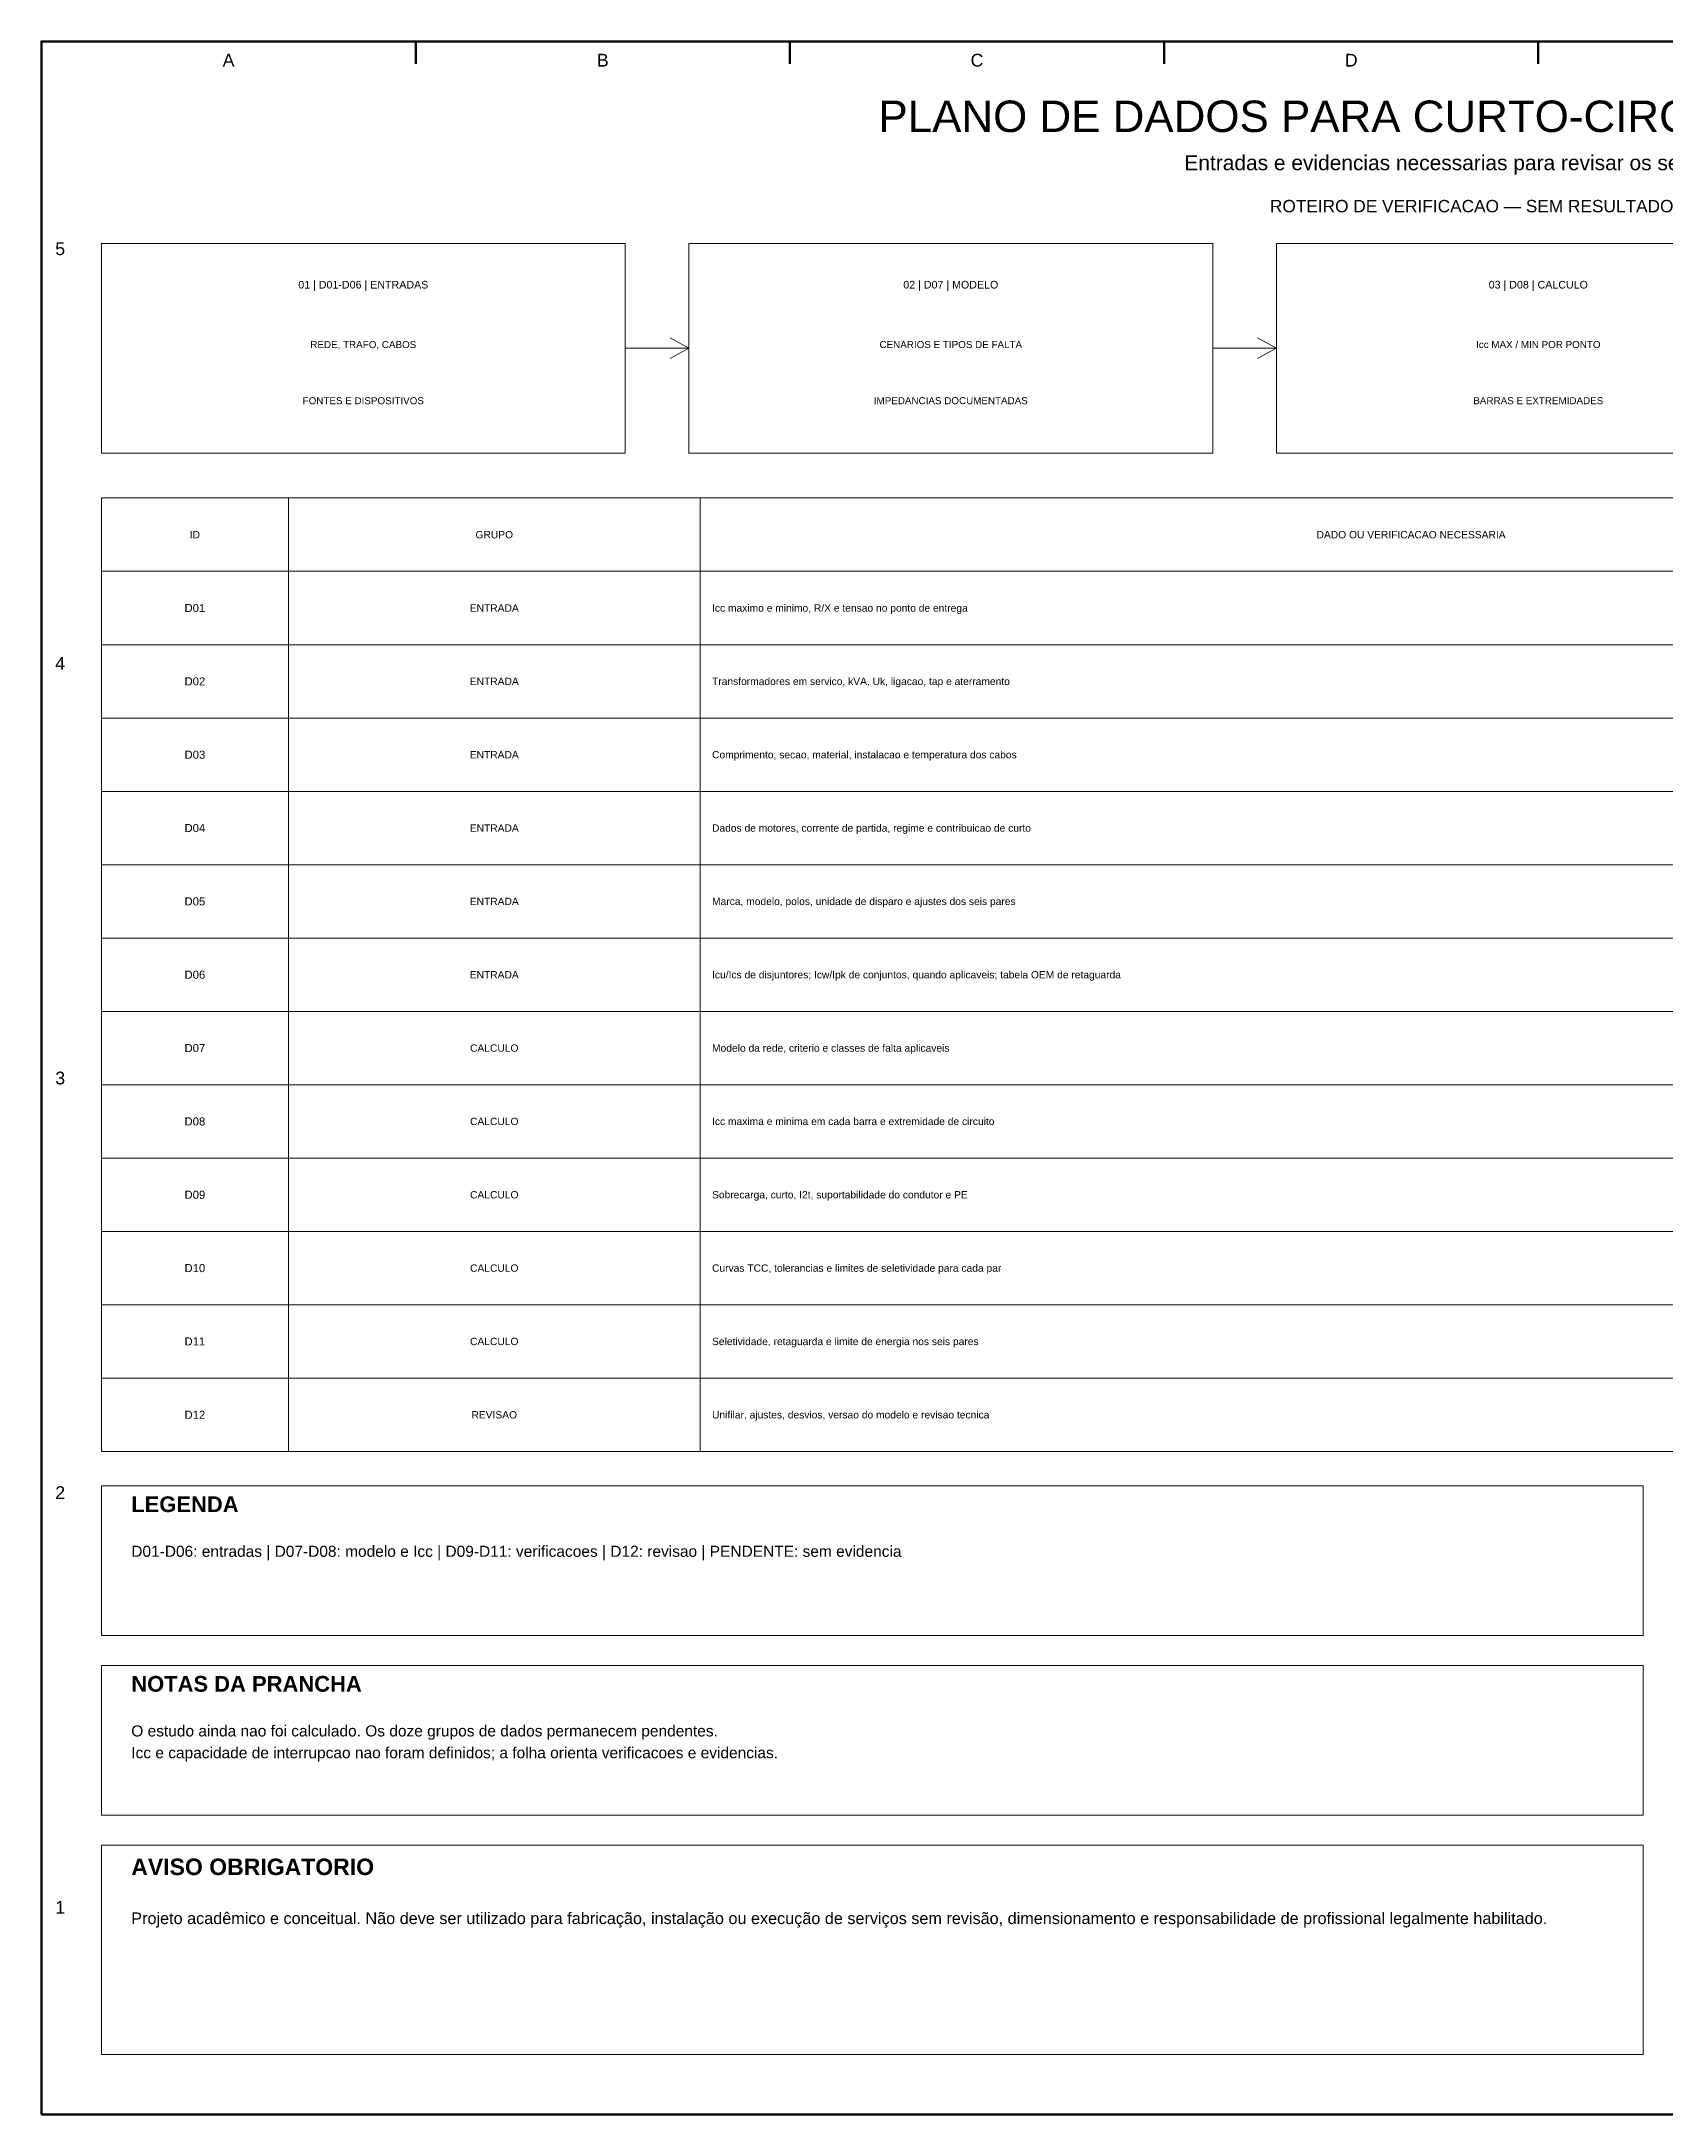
# Model space of a CAD drawing. Header units: millimetres. Extents: x 10 to 410, y 10 to 287.
# Drawn here: x 10 to 227, y 10 to 287 of the extents above; entities that cross this region are included whole.
import ezdxf
from ezdxf.enums import TextEntityAlignment as Align

# ---------------------------------------------------------------- set-up
doc = ezdxf.new("R2010")
doc.units = ezdxf.units.MM
for name, color, linetype, lineweight in [('00_MOLDURA', 7, 'CONTINUOUS', 50), ('02_TEXTO', 7, 'CONTINUOUS', 18), ('03_COTAS', 152, 'CONTINUOUS', 18), ('04_EQUIPAMENTOS', 32, 'CONTINUOUS', 35), ('05_POTENCIA', 12, 'CONTINUOUS', 50), ('06_COMANDO', 94, 'CONTINUOUS', 25), ('12_LEGENDA', 7, 'CONTINUOUS', 18), ('13_NOTAS', 7, 'CONTINUOUS', 18)]:
    doc.layers.add(name, color=color, linetype=linetype, lineweight=lineweight)
doc.styles.add('PORTFOLIO_TEXTO', font='arial.ttf')
doc.styles.add('PORTFOLIO_TITULO', font='arialbd.ttf', dxfattribs={"width": 0.92})

msp = doc.modelspace()

# ---------------------------------------------------------------- linework, layer by layer
at = {"layer": '00_MOLDURA'}
for p, q in [((60, 287), (60, 284)), ((110, 287), (110, 284)), ((160, 287), (160, 284)), ((210, 287), (210, 284))]:
    msp.add_line(p, q, dxfattribs=at)
msp.add_lwpolyline([(10, 10), (410, 10), (410, 287), (10, 287)], close=True, dxfattribs=at)
at = {"layer": '03_COTAS'}
for p, q in [((94, 247.38), (96.5, 246)), ((172.5, 247.38), (175, 246)), ((88, 246), (96.5, 246)), ((94, 244.62), (96.5, 246)), ((166.5, 246), (175, 246)), ((172.5, 244.62), (175, 246))]:
    msp.add_line(p, q, dxfattribs=at)
at = {"layer": '12_LEGENDA'}
for p, q in [((43, 98.6), (43, 226)), ((98, 98.6), (98, 226)), ((18, 216.2), (402, 216.2)), ((18, 206.4), (402, 206.4)), ((18, 196.6), (402, 196.6)), ((18, 186.8), (402, 186.8)), ((18, 177), (402, 177)), ((18, 167.2), (402, 167.2)), ((18, 157.4), (402, 157.4)), ((18, 147.6), (402, 147.6)), ((18, 137.8), (402, 137.8)), ((18, 128), (402, 128)), ((18, 118.2), (402, 118.2)), ((18, 108.4), (402, 108.4))]:
    msp.add_line(p, q, dxfattribs=at)
for points in [[(18, 232), (88, 232), (88, 260), (18, 260)], [(96.5, 232), (166.5, 232), (166.5, 260), (96.5, 260)], [(175, 232), (245, 232), (245, 260), (175, 260)], [(18, 98.6), (402, 98.6), (402, 226), (18, 226)], [(18, 74), (224, 74), (224, 94), (18, 94)]]:
    msp.add_lwpolyline(points, close=True, dxfattribs=at)
at = {"layer": '13_NOTAS'}
for points in [[(18, 50), (224, 50), (224, 70), (18, 70)], [(18, 18), (224, 18), (224, 46), (18, 46)]]:
    msp.add_lwpolyline(points, close=True, dxfattribs=at)

# ---------------------------------------------------------------- texts
at = {"layer": '00_MOLDURA', "style": 'PORTFOLIO_TEXTO'}
for s, p in [('A', (35, 284.5)), ('B', (85, 284.5)), ('C', (135, 284.5)), ('D', (185, 284.5)), ('5', (12.5, 259.3)), ('4', (12.5, 203.9)), ('3', (12.5, 148.5)), ('2', (12.5, 93.1)), ('1', (12.5, 37.7))]:
    msp.add_text(s, height=1.7, dxfattribs=at).set_placement(p, align=Align.MIDDLE_CENTER)
at = {"layer": '02_TEXTO', "style": 'PORTFOLIO_TEXTO'}
for s, height, p in [('PLANO DE DADOS PARA CURTO-CIRCUITO E COORDENACAO', 4.2, (210, 277)), ('Entradas e evidencias necessarias para revisar os seis pares da prancha 08', 2, (210, 270.8)), ('REDE, TRAFO, CABOS', 0.94, (53, 246.5)), ('CENARIOS E TIPOS DE FALTA', 0.94, (131.5, 246.5)), ('Icc MAX / MIN POR PONTO', 0.94, (210, 246.5)), ('FONTES E DISPOSITIVOS', 0.94, (53, 239)), ('IMPEDANCIAS DOCUMENTADAS', 0.94, (131.5, 239)), ('BARRAS E EXTREMIDADES', 0.94, (210, 239))]:
    msp.add_text(s, height=height, dxfattribs=at).set_placement(p, align=Align.MIDDLE_CENTER)
for s, p in [('Icc maximo e minimo, R/X e tensao no ponto de entrega', (99.6, 211.3)), ('Transformadores em servico, kVA, Uk, ligacao, tap e aterramento', (99.6, 201.5)), ('Comprimento, secao, material, instalacao e temperatura dos cabos', (99.6, 191.7)), ('Dados de motores, corrente de partida, regime e contribuicao de curto', (99.6, 181.9)), ('Marca, modelo, polos, unidade de disparo e ajustes dos seis pares', (99.6, 172.1)), ('Icu/Ics de disjuntores; Icw/Ipk de conjuntos, quando aplicaveis; tabela OEM de retaguarda', (99.6, 162.3)), ('Modelo da rede, criterio e classes de falta aplicaveis', (99.6, 152.5)), ('Icc maxima e minima em cada barra e extremidade de circuito', (99.6, 142.7)), ('Sobrecarga, curto, I2t, suportabilidade do condutor e PE', (99.6, 132.9)), ('Curvas TCC, tolerancias e limites de seletividade para cada par', (99.6, 123.1)), ('Seletividade, retaguarda e limite de energia nos seis pares', (99.6, 113.3)), ('Unifilar, ajustes, desvios, versao do modelo e revisao tecnica', (99.6, 103.5))]:
    msp.add_text(s, height=0.98, dxfattribs=at).set_placement(p, align=Align.MIDDLE_LEFT)
at = {"layer": '04_EQUIPAMENTOS', "style": 'PORTFOLIO_TEXTO'}
msp.add_text('02 | D07 | MODELO', height=1.02, dxfattribs=at).set_placement((131.5, 254.5), align=Align.MIDDLE_CENTER)
at = {"layer": '05_POTENCIA', "style": 'PORTFOLIO_TEXTO'}
for s, height, p in [('03 | D08 | CALCULO', 1.02, (210, 254.5)), ('D07', 1.08, (30.5, 152.5)), ('D08', 1.08, (30.5, 142.7)), ('D09', 1.08, (30.5, 132.9)), ('D10', 1.08, (30.5, 123.1)), ('D11', 1.08, (30.5, 113.3))]:
    msp.add_text(s, height=height, dxfattribs=at).set_placement(p, align=Align.MIDDLE_CENTER)
at = {"layer": '06_COMANDO', "style": 'PORTFOLIO_TEXTO'}
for s, height, p in [('01 | D01-D06 | ENTRADAS', 1.02, (53, 254.5)), ('D01', 1.08, (30.5, 211.3)), ('D02', 1.08, (30.5, 201.5)), ('D03', 1.08, (30.5, 191.7)), ('D04', 1.08, (30.5, 181.9)), ('D05', 1.08, (30.5, 172.1)), ('D06', 1.08, (30.5, 162.3))]:
    msp.add_text(s, height=height, dxfattribs=at).set_placement(p, align=Align.MIDDLE_CENTER)
at = {"layer": '12_LEGENDA', "style": 'PORTFOLIO_TEXTO'}
for s, height, p in [('ROTEIRO DE VERIFICACAO — SEM RESULTADOS CALCULADOS', 1.65, (210, 265)), ('GRUPO', 0.98, (70.5, 221.1)), ('DADO OU VERIFICACAO NECESSARIA', 0.98, (193, 221.1)), ('ID', 0.98, (30.5, 221.1)), ('ENTRADA', 0.98, (70.5, 211.3)), ('ENTRADA', 0.98, (70.5, 201.5)), ('ENTRADA', 0.98, (70.5, 191.7)), ('ENTRADA', 0.98, (70.5, 181.9)), ('ENTRADA', 0.98, (70.5, 172.1)), ('ENTRADA', 0.98, (70.5, 162.3)), ('CALCULO', 0.98, (70.5, 152.5)), ('CALCULO', 0.98, (70.5, 142.7)), ('CALCULO', 0.98, (70.5, 132.9)), ('CALCULO', 0.98, (70.5, 123.1)), ('CALCULO', 0.98, (70.5, 113.3)), ('D12', 1.08, (30.5, 103.5)), ('REVISAO', 0.98, (70.5, 103.5))]:
    msp.add_text(s, height=height, dxfattribs=at).set_placement(p, align=Align.MIDDLE_CENTER)
at = {"layer": '12_LEGENDA', "style": 'PORTFOLIO_TITULO'}
msp.add_text('LEGENDA', height=2.1, dxfattribs=at).set_placement((22, 90.5))
at = {"layer": '12_LEGENDA', "insert": (22, 86), "char_height": 1.48, "width": 198, "attachment_point": 1, "line_spacing_factor": 1.18, "style": 'PORTFOLIO_TEXTO'}
msp.add_mtext('D01-D06: entradas | D07-D08: modelo e Icc | D09-D11: verificacoes | D12: revisao | PENDENTE: sem evidencia', dxfattribs=at)
at = {"layer": '13_NOTAS', "style": 'PORTFOLIO_TITULO'}
for s, height, p in [('NOTAS DA PRANCHA', 2.1, (22, 66.5)), ('AVISO OBRIGATORIO', 2.2, (22, 42))]:
    msp.add_text(s, height=height, dxfattribs=at).set_placement(p)
at = {"layer": '13_NOTAS', "width": 198, "attachment_point": 1, "line_spacing_factor": 1.18, "style": 'PORTFOLIO_TEXTO'}
for s, insert, char_height in [('O estudo ainda nao foi calculado. Os doze grupos de dados permanecem pendentes.\\PIcc e capacidade de interrupcao nao foram definidos; a folha orienta verificacoes e evidencias.', (22, 62), 1.48), ('Projeto acadêmico e conceitual. Não deve ser utilizado para fabricação, instalação ou execução de serviços sem revisão, dimensionamento e responsabilidade de profissional legalmente habilitado.', (22, 37), 1.55)]:
    msp.add_mtext(s, dxfattribs=dict(at, insert=insert, char_height=char_height))

doc.saveas('drawing.dxf')
